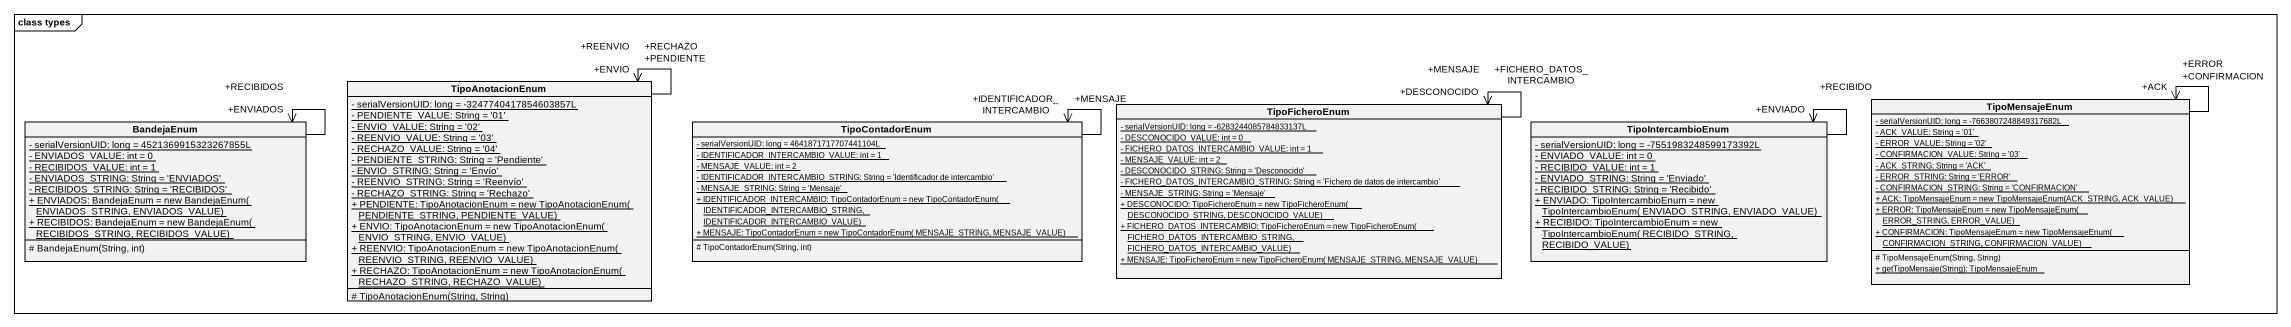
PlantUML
@startuml
mainframe class types
hide circle
hide empty members
skinparam classAttributeIconSize 0
class TipoAnotacionEnum {
  {static} - serialVersionUID: long = -3247740417854603857L
  {static} - PENDIENTE_VALUE: String = '01'
  {static} - ENVIO_VALUE: String = '02'
  {static} - REENVIO_VALUE: String = '03'
  {static} - RECHAZO_VALUE: String = '04'
  {static} - PENDIENTE_STRING: String = 'Pendiente'
  {static} - ENVIO_STRING: String = 'Envío'
  {static} - REENVIO_STRING: String = 'Reenvío'
  {static} - RECHAZO_STRING: String = 'Rechazo'
  {static} {field} + PENDIENTE: TipoAnotacionEnum = new TipoAnotacionEnum( PENDIENTE_STRING, PENDIENTE_VALUE)
  {static} {field} + ENVIO: TipoAnotacionEnum = new TipoAnotacionEnum( ENVIO_STRING, ENVIO_VALUE)
  {static} {field} + REENVIO: TipoAnotacionEnum = new TipoAnotacionEnum( REENVIO_STRING, REENVIO_VALUE)
  {static} {field} + RECHAZO: TipoAnotacionEnum = new TipoAnotacionEnum( RECHAZO_STRING, RECHAZO_VALUE)
  # TipoAnotacionEnum(String, String)
}
class TipoFicheroEnum {
  {static} - serialVersionUID: long = -6283244085784833137L
  {static} - DESCONOCIDO_VALUE: int = 0
  {static} - FICHERO_DATOS_INTERCAMBIO_VALUE: int = 1
  {static} - MENSAJE_VALUE: int = 2
  {static} - DESCONOCIDO_STRING: String = 'Desconocido'
  {static} - FICHERO_DATOS_INTERCAMBIO_STRING: String = 'Fichero de datos de intercambio'
  {static} - MENSAJE_STRING: String = 'Mensaje'
  {static} {field} + DESCONOCIDO: TipoFicheroEnum = new TipoFicheroEnum( DESCONOCIDO_STRING, DESCONOCIDO_VALUE)
  {static} {field} + FICHERO_DATOS_INTERCAMBIO: TipoFicheroEnum = new TipoFicheroEnum( FICHERO_DATOS_INTERCAMBIO_STRING, FICHERO_DATOS_INTERCAMBIO_VALUE)
  {static} {field} + MENSAJE: TipoFicheroEnum = new TipoFicheroEnum( MENSAJE_STRING, MENSAJE_VALUE)
}
class TipoMensajeEnum {
  {static} - serialVersionUID: long = -7663807248849317682L
  {static} - ACK_VALUE: String = '01'
  {static} - ERROR_VALUE: String = '02'
  {static} - CONFIRMACION_VALUE: String = '03'
  {static} - ACK_STRING: String = 'ACK'
  {static} - ERROR_STRING: String = 'ERROR'
  {static} - CONFIRMACION_STRING: String = 'CONFIRMACION'
  {static} {field} + ACK: TipoMensajeEnum = new TipoMensajeEnum(ACK_STRING, ACK_VALUE)
  {static} {field} + ERROR: TipoMensajeEnum = new TipoMensajeEnum( ERROR_STRING, ERROR_VALUE)
  {static} {field} + CONFIRMACION: TipoMensajeEnum = new TipoMensajeEnum( CONFIRMACION_STRING, CONFIRMACION_VALUE)
  # TipoMensajeEnum(String, String)
  {static} + getTipoMensaje(String): TipoMensajeEnum
}
class BandejaEnum {
  {static} - serialVersionUID: long = 4521369915323267855L
  {static} - ENVIADOS_VALUE: int = 0
  {static} - RECIBIDOS_VALUE: int = 1
  {static} - ENVIADOS_STRING: String = 'ENVIADOS'
  {static} - RECIBIDOS_STRING: String = 'RECIBIDOS'
  {static} {field} + ENVIADOS: BandejaEnum = new BandejaEnum( ENVIADOS_STRING, ENVIADOS_VALUE)
  {static} {field} + RECIBIDOS: BandejaEnum = new BandejaEnum( RECIBIDOS_STRING, RECIBIDOS_VALUE)
  # BandejaEnum(String, int)
}
class TipoContadorEnum {
  {static} - serialVersionUID: long = 4641871717707441104L
  {static} - IDENTIFICADOR_INTERCAMBIO_VALUE: int = 1
  {static} - MENSAJE_VALUE: int = 2
  {static} - IDENTIFICADOR_INTERCAMBIO_STRING: String = 'Identificador de intercambio'
  {static} - MENSAJE_STRING: String = 'Mensaje'
  {static} {field} + IDENTIFICADOR_INTERCAMBIO: TipoContadorEnum = new TipoContadorEnum( IDENTIFICADOR_INTERCAMBIO_STRING, IDENTIFICADOR_INTERCAMBIO_VALUE)
  {static} {field} + MENSAJE: TipoContadorEnum = new TipoContadorEnum( MENSAJE_STRING, MENSAJE_VALUE)
  # TipoContadorEnum(String, int)
}
class TipoIntercambioEnum {
  {static} - serialVersionUID: long = -7551983248599173392L
  {static} - ENVIADO_VALUE: int = 0
  {static} - RECIBIDO_VALUE: int = 1
  {static} - ENVIADO_STRING: String = 'Enviado'
  {static} - RECIBIDO_STRING: String = 'Recibido'
  {static} {field} + ENVIADO: TipoIntercambioEnum = new TipoIntercambioEnum( ENVIADO_STRING, ENVIADO_VALUE)
  {static} {field} + RECIBIDO: TipoIntercambioEnum = new TipoIntercambioEnum( RECIBIDO_STRING, RECIBIDO_VALUE)
}
TipoAnotacionEnum --> "+ENVIO" TipoAnotacionEnum
TipoAnotacionEnum --> "+PENDIENTE" TipoAnotacionEnum
TipoAnotacionEnum --> "+RECHAZO" TipoAnotacionEnum
TipoAnotacionEnum --> "+REENVIO" TipoAnotacionEnum
TipoFicheroEnum --> "+DESCONOCIDO" TipoFicheroEnum
TipoFicheroEnum --> "+FICHERO_DATOS_INTERCAMBIO" TipoFicheroEnum
TipoFicheroEnum --> "+MENSAJE" TipoFicheroEnum
TipoMensajeEnum --> "+ACK" TipoMensajeEnum
TipoMensajeEnum --> "+CONFIRMACION" TipoMensajeEnum
TipoMensajeEnum --> "+ERROR" TipoMensajeEnum
BandejaEnum --> "+ENVIADOS" BandejaEnum
BandejaEnum --> "+RECIBIDOS" BandejaEnum
TipoContadorEnum --> "+IDENTIFICADOR_INTERCAMBIO" TipoContadorEnum
TipoContadorEnum --> "+MENSAJE" TipoContadorEnum
TipoIntercambioEnum --> "+ENVIADO" TipoIntercambioEnum
TipoIntercambioEnum --> "+RECIBIDO" TipoIntercambioEnum
@enduml
